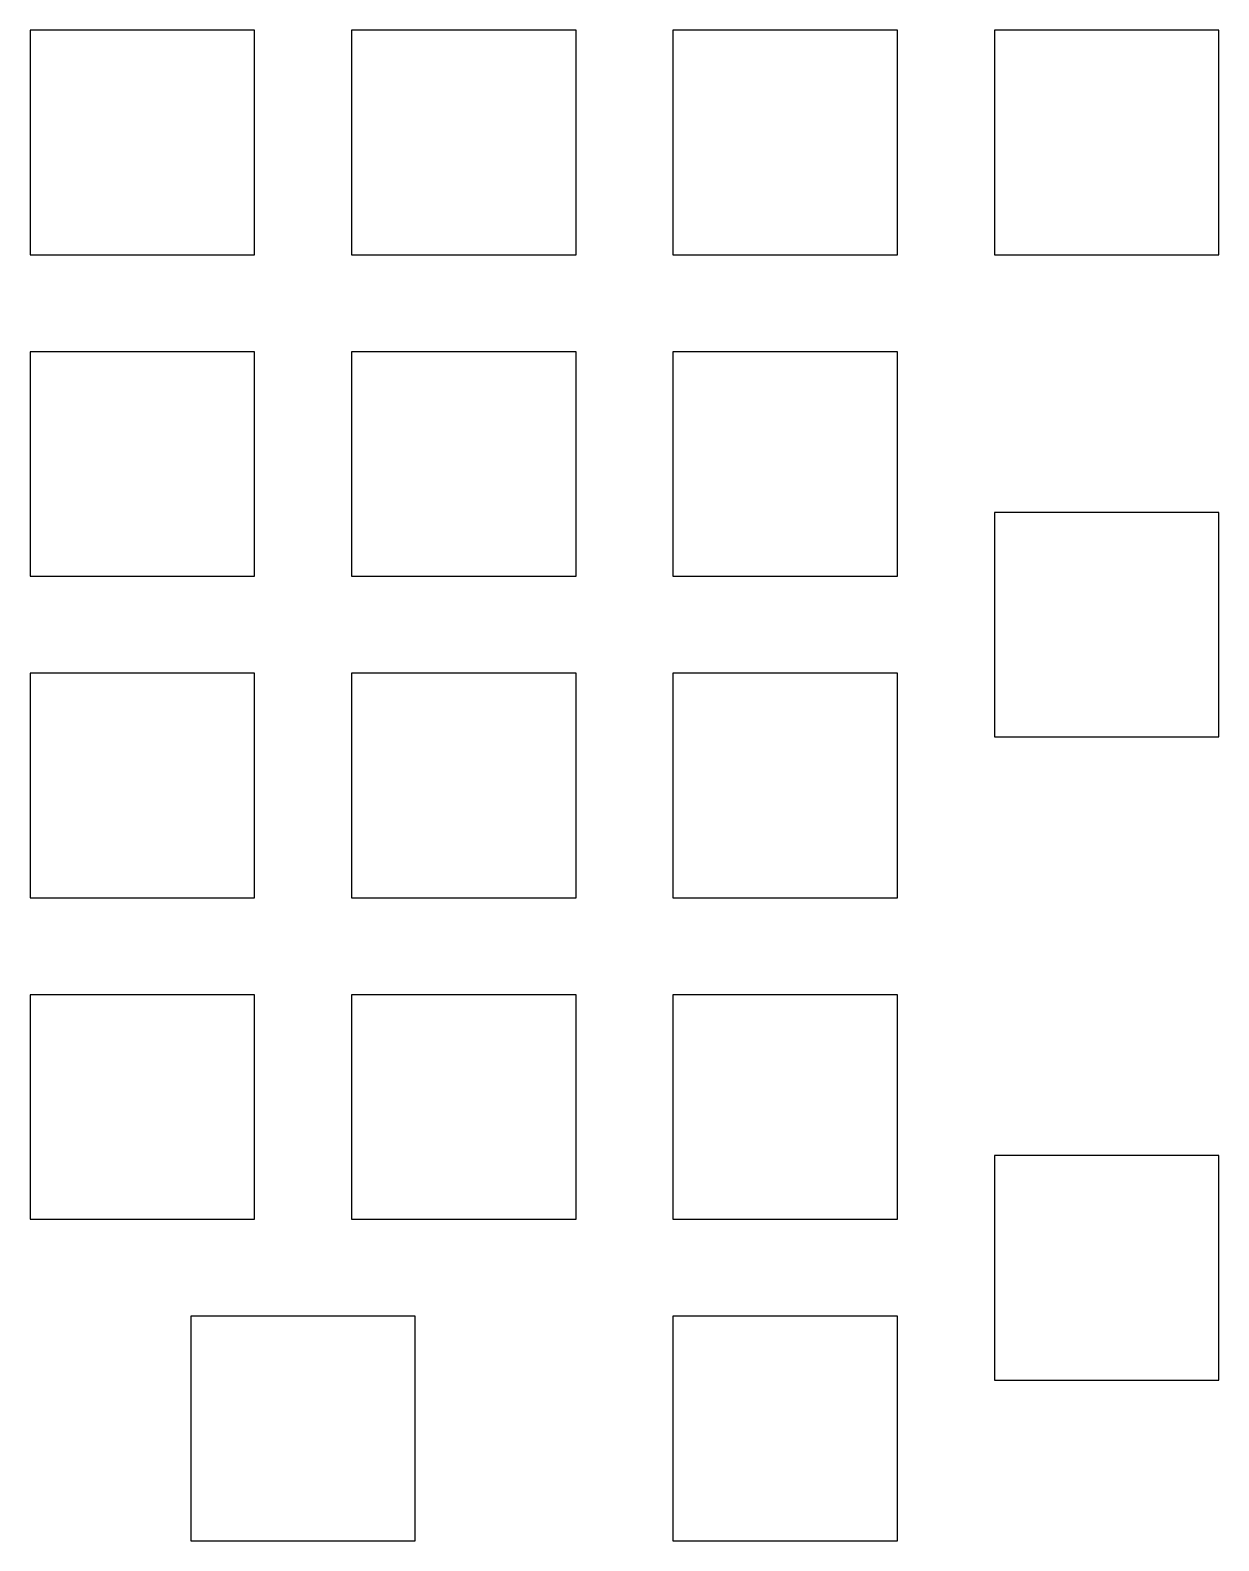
# Model space of a CAD drawing. Header units: millimetres. Extents: x 33 to 107.2, y -207 to -112.8.
import ezdxf

# ---------------------------------------------------------------- set-up
doc = ezdxf.new("R2010")
doc.units = ezdxf.units.MM

msp = doc.modelspace()

# ---------------------------------------------------------------- linework, layer by layer
for p, q in [((47, -112.8), (33, -112.8)), ((33, -112.8), (33, -126.8)), ((47, -126.8), (47, -112.8)), ((67.05, -112.8), (53.05, -112.8)), ((53.05, -112.8), (53.05, -126.8)), ((67.05, -126.8), (67.05, -112.8)), ((87.1, -112.8), (73.1, -112.8)), ((73.1, -112.8), (73.1, -126.8)), ((87.1, -126.8), (87.1, -112.8)), ((107.15, -112.8), (93.15, -112.8)), ((93.15, -112.8), (93.15, -126.8)), ((107.15, -126.8), (107.15, -112.8)), ((33, -126.8), (47, -126.8)), ((53.05, -126.8), (67.05, -126.8)), ((73.1, -126.8), (87.1, -126.8)), ((93.15, -126.8), (107.15, -126.8)), ((47, -132.85), (33, -132.85)), ((33, -132.85), (33, -146.85)), ((47, -146.85), (47, -132.85)), ((67.05, -132.85), (53.05, -132.85)), ((53.05, -132.85), (53.05, -146.85)), ((67.05, -146.85), (67.05, -132.85)), ((87.1, -132.85), (73.1, -132.85)), ((73.1, -132.85), (73.1, -146.85)), ((87.1, -146.85), (87.1, -132.85)), ((107.15, -142.875), (93.15, -142.875)), ((93.15, -142.875), (93.15, -156.875)), ((107.15, -156.875), (107.15, -142.875)), ((33, -146.85), (47, -146.85)), ((53.05, -146.85), (67.05, -146.85)), ((73.1, -146.85), (87.1, -146.85)), ((47, -152.9), (33, -152.9)), ((33, -152.9), (33, -166.9)), ((47, -166.9), (47, -152.9)), ((67.05, -152.9), (53.05, -152.9)), ((53.05, -152.9), (53.05, -166.9)), ((67.05, -166.9), (67.05, -152.9)), ((87.1, -152.9), (73.1, -152.9)), ((73.1, -152.9), (73.1, -166.9)), ((87.1, -166.9), (87.1, -152.9)), ((93.15, -156.875), (107.15, -156.875)), ((33, -166.9), (47, -166.9)), ((53.05, -166.9), (67.05, -166.9)), ((73.1, -166.9), (87.1, -166.9)), ((47, -172.95), (33, -172.95)), ((33, -172.95), (33, -186.95)), ((47, -186.95), (47, -172.95)), ((67.05, -172.95), (53.05, -172.95)), ((53.05, -172.95), (53.05, -186.95)), ((67.05, -186.95), (67.05, -172.95)), ((87.1, -172.95), (73.1, -172.95)), ((73.1, -172.95), (73.1, -186.95)), ((87.1, -186.95), (87.1, -172.95)), ((107.15, -182.975), (93.15, -182.975)), ((93.15, -182.975), (93.15, -196.975)), ((107.15, -196.975), (107.15, -182.975)), ((33, -186.95), (47, -186.95)), ((53.05, -186.95), (67.05, -186.95)), ((73.1, -186.95), (87.1, -186.95)), ((57.025, -193), (43.025, -193)), ((43.025, -193), (43.025, -207)), ((57.025, -207), (57.025, -193)), ((87.1, -193), (73.1, -193)), ((73.1, -193), (73.1, -207)), ((87.1, -207), (87.1, -193)), ((93.15, -196.975), (107.15, -196.975)), ((43.025, -207), (57.025, -207)), ((73.1, -207), (87.1, -207))]:
    msp.add_line(p, q)

doc.saveas('drawing.dxf')
